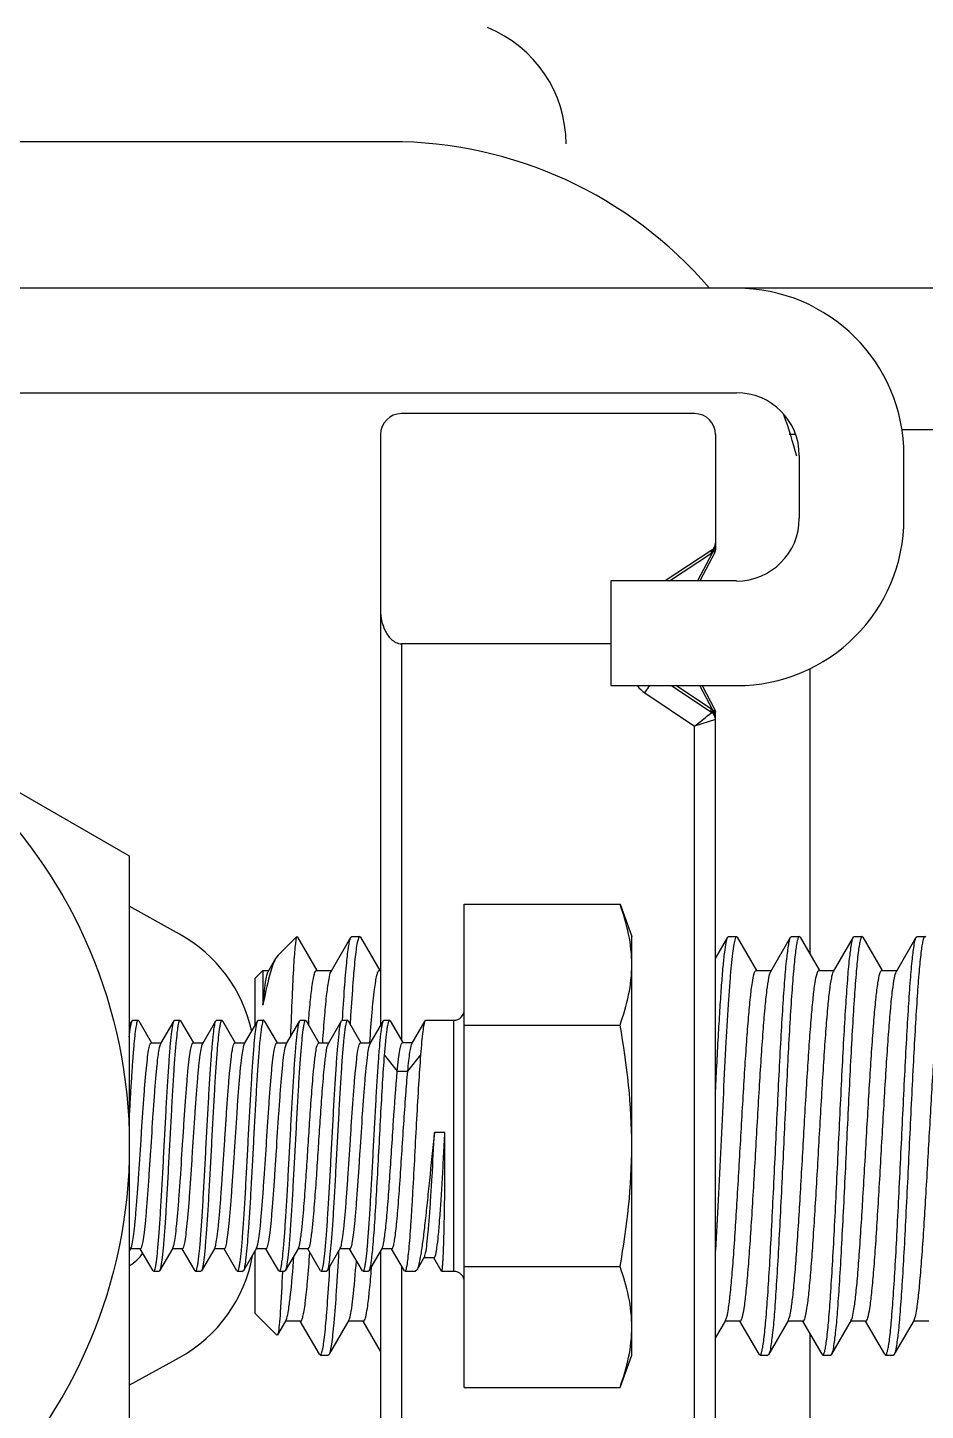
# Model space of a CAD drawing. Extents: x 27938 to 1507990, y 110129 to 923079.
# Drawn here: x 549623.8 to 549799.1, y 358141.1 to 358411.4 of the extents above; entities that cross this region are included whole.
import ezdxf

# ---------------------------------------------------------------- set-up
doc = ezdxf.new("R2010")
doc.units = 0
doc.header["$LTSCALE"] = 1000
doc.header["$MEASUREMENT"] = 0

msp = doc.modelspace()

# ---------------------------------------------------------------- linework, layer by layer
for p, q in [((549694.75, 358389.11), (549350.96, 358389.11)), ((550938.65, 358360.5), (549492.35, 358360.49)), ((549492.35, 358340.05), (549762.21, 358340.05)), ((549754.04, 358335.96), (549696.79, 358335.96)), ((550938.65, 358332.79), (549794.54, 358332.79)), ((549692.7, 358331.87), (549692.7, 358216.31)), ((549758.12, 358331.87), (549758.12, 358310.66)), ((549773.73, 358331.87), (549772.51, 358331.87)), ((549774.48, 358327.78), (549774.48, 358315.51)), ((549794.92, 358315.51), (549794.92, 358327.78)), ((549757.4, 358309.3), (549748.31, 358303.25)), ((549749.15, 358303.25), (549757.33, 358308.67)), ((549757.56, 358308.84), (549754.62, 358303.25)), ((549757.98, 358308.81), (549755.05, 358303.25)), ((549757.48, 358309.09), (549757.56, 358308.84)), ((549757.56, 358308.84), (549757.67, 358308.97)), ((549757.87, 358309.06), (549757.72, 358308.99)), ((549757.83, 358309.52), (549757.99, 358309.96)), ((549758.12, 358310.66), (549758.12, 358309.38)), ((549545.51, 358306.16), (549643.64, 358249.51)), ((549762.21, 358303.25), (549737.68, 358303.25)), ((549737.68, 358303.25), (549737.68, 358282.8)), ((549737.68, 358290.98), (549696.79, 358290.98)), ((549696.79, 358290.98), (549696.79, 358213.46)), ((549776.52, 358286.12), (549776.52, 358230.35)), ((549737.68, 358282.8), (549762.21, 358282.8)), ((549744.32, 358281.37), (549745.27, 358282.8)), ((549744.32, 358281.37), (549754.04, 358274.89)), ((549749.54, 358282.8), (549757.4, 358277.57)), ((549757.33, 358278.19), (549750.34, 358282.81)), ((549757.59, 358278), (549755.07, 358282.8)), ((549755.49, 358282.8), (549757.98, 358278.09)), ((549758.12, 358276.2), (549754.04, 358274.89)), ((549757.51, 358277.76), (549757.59, 358278)), ((549757.56, 358277.51), (549757.57, 358277.46)), ((549757.57, 358277.46), (549757.6, 358277.4)), ((549757.63, 358277.96), (549757.59, 358278)), ((549757.66, 358277.91), (549757.63, 358277.96)), ((549757.65, 358277.9), (549757.99, 358278.09)), ((549758.12, 358109.5), (549758.12, 358277.51)), ((549754.04, 358110.81), (549754.04, 358274.89)), ((549643.64, 358249.51), (549643.64, 358136.2)), ((549653.43, 358234.24), (549643.64, 358239.66)), ((549709.06, 358240.06), (549739.47, 358240.06)), ((549709.06, 358145.64), (549709.06, 358240.06)), ((549739.47, 358240.06), (549741.77, 358233.74)), ((549672.7, 358230.09), (549676.35, 358233.74)), ((549676.35, 358233.74), (549676.33, 358233.71)), ((549676.51, 358233.6), (549676.35, 358233.74)), ((549676.51, 358233.6), (549680.27, 358227.11)), ((549683.05, 358226.95), (549686.92, 358233.6)), ((549686.92, 358233.6), (549687.08, 358233.74)), ((549687.08, 358233.74), (549688.62, 358233.74)), ((549687.08, 358233.74), (549688.62, 358233.74)), ((549688.62, 358233.74), (549688.59, 358233.74)), ((549688.78, 358233.6), (549688.62, 358233.74)), ((549688.78, 358233.6), (549692.54, 358227.11)), ((549741.77, 358151.96), (549741.77, 358233.74)), ((549758.12, 358229.49), (549760.52, 358233.6)), ((549760.52, 358233.6), (549760.68, 358233.74)), ((549760.68, 358233.74), (549762.21, 358233.74)), ((549760.68, 358233.74), (549762.21, 358233.74)), ((549762.21, 358233.74), (549762.19, 358233.74)), ((549762.38, 358233.6), (549762.21, 358233.74)), ((549762.38, 358233.6), (549766.13, 358227.11)), ((549768.91, 358226.95), (549772.78, 358233.6)), ((549772.78, 358233.6), (549772.94, 358233.74)), ((549772.94, 358233.74), (549774.48, 358233.74)), ((549772.94, 358233.74), (549774.48, 358233.74)), ((549774.48, 358233.74), (549774.46, 358233.74)), ((549774.64, 358233.6), (549774.48, 358233.74)), ((549774.64, 358233.6), (549778.4, 358227.11)), ((549781.18, 358226.95), (549785.05, 358233.6)), ((549785.05, 358233.6), (549785.21, 358233.74)), ((549785.21, 358233.74), (549786.75, 358233.74)), ((549785.21, 358233.74), (549786.75, 358233.74)), ((549786.75, 358233.74), (549786.72, 358233.74)), ((549786.91, 358233.6), (549786.75, 358233.74)), ((549786.91, 358233.6), (549790.67, 358227.11)), ((549793.45, 358226.95), (549797.32, 358233.6)), ((549797.32, 358233.6), (549797.48, 358233.74)), ((549797.48, 358233.74), (549799.01, 358233.74)), ((549797.48, 358233.74), (549799.01, 358233.74)), ((549799.01, 358233.74), (549798.99, 358233.74)), ((549799.17, 358233.6), (549799.01, 358233.74)), ((549672.7, 358230.09), (549672.27, 358229.51)), ((549668.17, 358225.56), (549669.73, 358227.11)), ((549669.73, 358227.11), (549670.88, 358227.11)), ((549669.73, 358227.11), (549669.73, 358220.34)), ((549670.78, 358226.95), (549670.88, 358227.11)), ((549670.88, 358227.11), (549672.27, 358229.51)), ((549680.17, 358227.11), (549683.15, 358227.11)), ((549692.44, 358227.11), (549692.7, 358227.11)), ((549766.04, 358227.11), (549769.01, 358227.11)), ((549778.3, 358227.11), (549781.28, 358227.11)), ((549790.57, 358227.11), (549793.54, 358227.11)), ((549668.17, 358225.56), (549668.17, 358216.31)), ((549643.64, 358216.31), (549644.21, 358217.28)), ((549644.21, 358217.28), (549644.32, 358217.38)), ((549644.32, 358217.38), (549645.35, 358217.38)), ((549644.32, 358217.38), (549645.35, 358217.38)), ((549645.47, 358217.28), (549645.35, 358217.38)), ((549645.47, 358217.28), (549647.97, 358212.97)), ((549649.8, 358212.84), (549652.38, 358217.28)), ((549652.38, 358217.28), (549652.5, 358217.38)), ((549652.5, 358217.38), (549653.53, 358217.38)), ((549652.5, 358217.38), (549653.53, 358217.38)), ((549653.65, 358217.28), (549653.53, 358217.38)), ((549653.65, 358217.28), (549656.15, 358212.97)), ((549657.98, 358212.84), (549660.56, 358217.28)), ((549660.56, 358217.28), (549660.68, 358217.38)), ((549660.68, 358217.38), (549661.7, 358217.38)), ((549660.68, 358217.38), (549661.7, 358217.38)), ((549661.73, 358217.38), (549661.7, 358217.38)), ((549661.82, 358217.28), (549661.73, 358217.38)), ((549661.82, 358217.28), (549664.33, 358212.97)), ((549666.15, 358212.84), (549668.74, 358217.28)), ((549668.74, 358217.28), (549668.86, 358217.38)), ((549668.86, 358217.38), (549669.88, 358217.38)), ((549668.86, 358217.38), (549669.88, 358217.38)), ((549670, 358217.28), (549669.88, 358217.38)), ((549670, 358217.28), (549672.5, 358212.97)), ((549674.33, 358212.84), (549676.92, 358217.28)), ((549676.92, 358217.28), (549677.03, 358217.38)), ((549677.03, 358217.38), (549678.06, 358217.38)), ((549677.03, 358217.38), (549678.06, 358217.38)), ((549678.18, 358217.28), (549678.06, 358217.38)), ((549678.18, 358217.28), (549680.68, 358212.97)), ((549682.51, 358212.84), (549685.09, 358217.28)), ((549685.09, 358217.28), (549685.21, 358217.38)), ((549685.21, 358217.38), (549686.24, 358217.38)), ((549685.21, 358217.38), (549686.24, 358217.38)), ((549686.36, 358217.28), (549686.24, 358217.38)), ((549686.36, 358217.28), (549688.86, 358212.97)), ((549686.8, 358217.27), (549686.76, 358216.63)), ((549686.81, 358217.44), (549686.8, 358217.27)), ((549690.69, 358212.84), (549693.27, 358217.28)), ((549693.27, 358217.28), (549693.39, 358217.38)), ((549693.39, 358217.38), (549694.45, 358217.38)), ((549693.39, 358217.38), (549694.45, 358217.38)), ((549694.59, 358217.26), (549694.45, 358217.38)), ((549694.59, 358217.26), (549697.05, 358213.03)), ((549698.87, 358212.9), (549701.43, 358217.29)), ((549701.43, 358217.29), (549701.53, 358217.38)), ((549701.53, 358217.38), (549707.02, 358217.38)), ((549701.53, 358217.38), (549707.02, 358217.38)), ((549707.02, 358168.32), (549707.02, 358217.38)), ((549709.06, 358216.46), (549739.47, 358216.46)), ((549647.9, 358212.97), (549649.87, 358212.97)), ((549656.08, 358212.97), (549658.05, 358212.97)), ((549664.25, 358212.97), (549666.23, 358212.97)), ((549672.43, 358212.97), (549674.4, 358212.97)), ((549680.61, 358212.97), (549682.58, 358212.97)), ((549688.79, 358212.97), (549690.76, 358212.97)), ((549690.6, 358212.94), (549690.61, 358213.07)), ((549696.97, 358213.03), (549698.94, 358213.03)), ((549693.42, 358210.63), (549695.97, 358207.43)), ((549698.02, 358207.43), (549700.58, 358210.63)), ((549695.97, 358207.43), (549698.02, 358207.43)), ((549705.28, 358195.45), (549703.23, 358195.45)), ((549643.95, 358172.86), (549643.64, 358172.32)), ((549645.85, 358172.73), (549643.88, 358172.73)), ((549648.29, 358168.42), (549645.78, 358172.73)), ((549652.13, 358172.86), (549649.56, 358168.42)), ((549654.03, 358172.73), (549652.06, 358172.73)), ((549656.47, 358168.42), (549653.96, 358172.73)), ((549660.31, 358172.86), (549657.73, 358168.42)), ((549662.21, 358172.73), (549660.24, 358172.73)), ((549664.65, 358168.42), (549662.14, 358172.73)), ((549668.49, 358172.86), (549665.91, 358168.42)), ((549668.17, 358172.32), (549668.17, 358160.14)), ((549670.39, 358172.73), (549668.41, 358172.73)), ((549672.83, 358168.42), (549670.31, 358172.73)), ((549676.66, 358172.86), (549674.09, 358168.42)), ((549678.56, 358172.73), (549676.59, 358172.73)), ((549681, 358168.42), (549678.49, 358172.73)), ((549684.84, 358172.86), (549682.27, 358168.42)), ((549686.74, 358172.73), (549684.77, 358172.73)), ((549689.18, 358168.42), (549686.67, 358172.73)), ((549693.02, 358172.86), (549690.44, 358168.42)), ((549692.7, 358172.32), (549692.7, 358053.83)), ((549694.92, 358172.73), (549692.95, 358172.73)), ((549697.36, 358168.42), (549694.85, 358172.73)), ((549701.25, 358171.06), (549699.78, 358168.54)), ((549703.16, 358170.94), (549701.18, 358170.94)), ((549704.6, 358168.35), (549703.09, 358170.94)), ((549648.29, 358168.42), (549648.41, 358168.32)), ((549648.41, 358168.32), (549649.44, 358168.32)), ((549648.41, 358168.32), (549649.44, 358168.32)), ((549649.56, 358168.42), (549649.44, 358168.32)), ((549656.47, 358168.42), (549656.59, 358168.32)), ((549656.59, 358168.32), (549657.61, 358168.32)), ((549656.59, 358168.32), (549657.61, 358168.32)), ((549657.73, 358168.42), (549657.61, 358168.32)), ((549664.65, 358168.42), (549664.77, 358168.32)), ((549664.77, 358168.32), (549665.79, 358168.32)), ((549664.77, 358168.32), (549665.79, 358168.32)), ((549665.91, 358168.42), (549665.79, 358168.32)), ((549672.83, 358168.42), (549672.95, 358168.32)), ((549672.95, 358168.32), (549673.97, 358168.32)), ((549672.95, 358168.32), (549673.97, 358168.32)), ((549673.54, 358168.24), (549673.53, 358168.19)), ((549674.09, 358168.42), (549673.97, 358168.32)), ((549681, 358168.42), (549681.12, 358168.32)), ((549681.12, 358168.32), (549682.15, 358168.32)), ((549681.12, 358168.32), (549682.15, 358168.32)), ((549682.27, 358168.42), (549682.15, 358168.32)), ((549682.76, 358168.39), (549682.82, 358169.32)), ((549682.76, 358168.35), (549682.76, 358168.39)), ((549689.18, 358168.42), (549689.3, 358168.32)), ((549689.3, 358168.32), (549690.32, 358168.32)), ((549689.3, 358168.32), (549690.32, 358168.32)), ((549690.44, 358168.42), (549690.32, 358168.32)), ((549696.79, 358169.39), (549696.79, 358049.74)), ((549697.36, 358168.42), (549697.48, 358168.32)), ((549697.48, 358168.32), (549699.52, 358168.32)), ((549697.48, 358168.32), (549699.52, 358168.32)), ((549699.78, 358168.54), (549699.52, 358168.32)), ((549704.6, 358168.35), (549704.63, 358168.32)), ((549704.63, 358168.32), (549707.02, 358168.32)), ((549704.63, 358168.32), (549707.02, 358168.32)), ((549709.06, 358169.24), (549739.47, 358169.24)), ((549668.17, 358160.14), (549672.46, 358155.85)), ((549674.14, 358158.59), (549672.57, 358155.89)), ((549674.23, 358158.75), (549674.14, 358158.59)), ((549677.11, 358158.59), (549674.14, 358158.59)), ((549680.79, 358152.1), (549677.01, 358158.59)), ((549686.5, 358158.75), (549682.64, 358152.1)), ((549689.37, 358158.59), (549686.4, 358158.59)), ((549692.7, 358152.7), (549689.28, 358158.59)), ((549760, 358158.59), (549758.12, 358155.35)), ((549760.1, 358158.75), (549760, 358158.59)), ((549762.97, 358158.59), (549760, 358158.59)), ((549760.1, 358158.75), (549760.21, 358159.01)), ((549766.65, 358152.1), (549762.88, 358158.59)), ((549772.36, 358158.75), (549768.51, 358152.1)), ((549775.24, 358158.59), (549772.27, 358158.59)), ((549772.36, 358158.75), (549772.47, 358159)), ((549778.92, 358152.1), (549775.14, 358158.59)), ((549784.63, 358158.75), (549780.77, 358152.1)), ((549787.5, 358158.59), (549784.53, 358158.59)), ((549784.63, 358158.75), (549784.74, 358158.99)), ((549791.18, 358152.1), (549787.41, 358158.59)), ((549796.9, 358158.75), (549793.04, 358152.1)), ((549799.77, 358158.59), (549796.8, 358158.59)), ((549796.9, 358158.75), (549797, 358158.98)), ((549672.57, 358155.89), (549672.46, 358155.85)), ((549776.52, 358156.21), (549776.52, 358099.58)), ((549643.64, 358146.04), (549653.43, 358151.46)), ((549680.79, 358152.1), (549680.95, 358151.96)), ((549680.95, 358151.96), (549680.97, 358151.97)), ((549680.95, 358151.96), (549682.48, 358151.96)), ((549680.95, 358151.96), (549682.48, 358151.96)), ((549682.64, 358152.1), (549682.48, 358151.96)), ((549739.47, 358145.64), (549741.77, 358151.96)), ((549766.65, 358152.1), (549766.81, 358151.96)), ((549766.81, 358151.96), (549766.83, 358151.97)), ((549766.81, 358151.96), (549768.35, 358151.96)), ((549766.81, 358151.96), (549768.35, 358151.96)), ((549768.51, 358152.1), (549768.35, 358151.96)), ((549778.92, 358152.1), (549779.08, 358151.96)), ((549779.08, 358151.96), (549779.1, 358151.97)), ((549779.08, 358151.96), (549780.61, 358151.96)), ((549779.08, 358151.96), (549780.61, 358151.96)), ((549780.77, 358152.1), (549780.61, 358151.96)), ((549791.18, 358152.1), (549791.34, 358151.96)), ((549791.34, 358151.96), (549791.37, 358151.97)), ((549791.34, 358151.96), (549792.88, 358151.96)), ((549791.34, 358151.96), (549792.88, 358151.96)), ((549793.04, 358152.1), (549792.88, 358151.96)), ((549709.06, 358145.64), (549739.47, 358145.64))]:
    msp.add_line(p, q)
msp.add_circle((549545.51, 358192.85), 98.13)
for centre, radius, start, end in [((549704.4, 358388.67), 24.53, 0, 67.9757), ((549694.75, 358307.34), 81.78, 40.5827, 90), ((549762.21, 358327.78), 32.71, 0, 90), ((549762.21, 358327.78), 12.27, 0, 90), ((549696.79, 358331.87), 4.09, 90, 180), ((549754.04, 358331.87), 4.09, 0, 90), ((549694.75, 358307.34), 81.78, 14.375, 20.3315), ((549762.21, 358315.51), 32.71, 270, 0), ((549762.21, 358315.51), 12.27, 270, 0), ((549755.74, 358311.07), 2.88, 303.5501, 309.2239), ((549756.49, 358310.66), 1.64, 303.6901, 0), ((549709.93, 358323.47), 49.89, 343.1105, 343.3846), ((549757.44, 358309.78), 0.834, 286.0364, 289.7696), ((549775.86, 358303.79), 18.91, 162.3685, 163.3734), ((549747.49, 358286.13), 5.72, 215.8765, 236.3099), ((549755.76, 358275.81), 2.85, 50.0267, 56.6343), ((549756.49, 358276.2), 1.64, 0, 56.3099), ((549757.48, 358277.17), 0.75, 70.338, 76.9912), ((549755.75, 358276.67), 2.28, 28.8038, 32.2564), ((549757.45, 358277.07), 0.853, 65.1804, 70.3543), ((549755.65, 358276.61), 2.41, 27.7889, 28.824), ((549755.48, 358276.53), 2.59, 22.9098, 27.7391), ((549757.4, 358276.97), 0.965, 60.8148, 65.1876), ((549757.34, 358276.87), 1.08, 57.2542, 60.8239), ((549755.19, 358276.4), 2.91, 18.3861, 22.9192), ((549757.41, 358276.97), 0.96, 55.2626, 57.3148), ((549754.4, 358276.21), 3.73, 359.9603, 9.4682), ((549639.55, 358209.21), 28.62, 12.1061, 61), ((549707.02, 358219.43), 2.04, 270, 0), ((549645.35, 358217.31), 0.0699, 90.0399, 101.0259), ((549653.53, 358217.31), 0.0699, 90.0397, 101.0109), ((549669.88, 358217.31), 0.0699, 90.0397, 101.0086), ((549678.06, 358217.31), 0.0699, 90.0406, 101.0887), ((549987.53, 358192.19), 309.89, 175.3494, 175.4873), ((549686.24, 358217.31), 0.0699, 90.0396, 100.9957), ((549694.45, 358217.3), 0.0791, 90.0053, 95.8146), ((549639.55, 358176.5), 8.18, 300.1102, 325.6732), ((549639.55, 358176.5), 28.62, 299, 349.6549), ((549648.41, 358168.39), 0.0699, 270.0385, 280.8952), ((549656.59, 358168.39), 0.0698, 270.0368, 280.7312), ((549664.77, 358168.39), 0.0699, 270.0386, 280.9011), ((549672.95, 358168.39), 0.0698, 270.037, 280.7443), ((549681.12, 358168.39), 0.0699, 270.0386, 280.9047), ((549689.3, 358168.39), 0.0698, 270.0373, 280.7759), ((549380.91, 358193.6), 311, 355.3422, 355.5016), ((549697.48, 358168.39), 0.0698, 270.0331, 280.3601), ((549707.02, 358166.27), 2.04, 0, 90)]:
    msp.add_arc(centre, radius, start, end)
for points, knots in [([(549757.3, 358309.17), (549757.29, 358309.14), (549757.26, 358308.97), (549757.3, 358308.8), (549757.33, 358308.67)], [0, 0, 0, 0, 0.200998, 1, 1, 1, 1]), ([(549757.53, 358309.4), (549757.47, 358309.36), (549757.45, 358309.23), (549757.47, 358309.12), (549757.48, 358309.09)], [0, 0, 0, 0, 0.67298, 1, 1, 1, 1]), ([(549757.98, 358308.81), (549757.96, 358308.78), (549757.84, 358308.93), (549757.75, 358308.93), (549757.67, 358308.97)], [0, 0, 0, 0, 0.259642, 1, 1, 1, 1]), ([(549758.12, 358309.38), (549758.12, 358309.28), (549758.02, 358309.15), (549757.91, 358309.08), (549757.87, 358309.06)], [0, 0, 0, 0, 0.684585, 1, 1, 1, 1]), ([(549758.11, 358309.18), (549758.11, 358309.21), (549758.1, 358309.27), (549758.08, 358309.32), (549758.07, 358309.35)], [0, 0, 0, 0, 0.483166, 1, 1, 1, 1]), ([(549758.11, 358309.18), (549758.11, 358309.21), (549758.1, 358309.27), (549758.08, 358309.32), (549758.07, 358309.35)], [0, 0, 0, 0, 0.483166, 1, 1, 1, 1]), ([(549758.11, 358309.18), (549758.11, 358309.21), (549758.1, 358309.27), (549758.08, 358309.32), (549758.07, 358309.35)], [0, 0, 0, 0, 0.483166, 1, 1, 1, 1]), ([(549758.11, 358309.18), (549758.11, 358309.21), (549758.1, 358309.27), (549758.08, 358309.32), (549758.07, 358309.35)], [0, 0, 0, 0, 0.483166, 1, 1, 1, 1]), ([(549692.7, 358297.47), (549692.7, 358296.82), (549692.85, 358295.49), (549693.51, 358293.57), (549694.64, 358291.76), (549696.05, 358290.98), (549696.79, 358290.98)], [0, 0, 0, 0, 0.235531, 0.478205, 0.731471, 1, 1, 1, 1]), ([(549754.04, 358274.89), (549754.82, 358275.51), (549755.97, 358276.37), (549757.03, 358277.33), (549757.4, 358277.57)], [0, 0, 0, 0, 0.698346, 1, 1, 1, 1]), ([(549757.3, 358277.7), (549757.29, 358277.73), (549757.26, 358277.9), (549757.29, 358278.07), (549757.33, 358278.19)], [0, 0, 0, 0, 0.201666, 1, 1, 1, 1]), ([(549757.55, 358277.45), (549757.49, 358277.5), (549757.48, 358277.62), (549757.5, 358277.72), (549757.51, 358277.76)], [0, 0, 0, 0, 0.671481, 1, 1, 1, 1]), ([(549757.66, 358277.91), (549757.64, 358277.88), (549757.59, 358277.75), (549757.55, 358277.61), (549757.56, 358277.51)], [0, 0, 0, 0, 0.307942, 1, 1, 1, 1]), ([(549758.11, 358277.71), (549758.11, 358277.68), (549758.1, 358277.62), (549758.08, 358277.57), (549758.07, 358277.54)], [0, 0, 0, 0, 0.48312, 1, 1, 1, 1]), ([(549741.77, 358228.26), (549741.77, 358230.25), (549741.33, 358234.28), (549740.16, 358238.15), (549739.47, 358240.06)], [0, 0, 0, 0, 0.493589, 1, 1, 1, 1]), ([(549676.33, 358233.71), (549676.23, 358233.55), (549676.15, 358232.97), (549675.99, 358231.85), (549675.86, 358230.14), (549675.64, 358226.81), (549675.39, 358221.46), (549675.21, 358216.86), (549675.11, 358214.27)], [0, 0, 0, 0, 0.028803, 0.087347, 0.175234, 0.291375, 0.601546, 1, 1, 1, 1]), ([(549685.27, 358217.4), (549685.4, 358219.5), (549685.63, 358223.25), (549686.03, 358228.12), (549686.36, 358231.24), (549686.67, 358232.88), (549686.82, 358233.42), (549686.92, 358233.6)], [0, 0, 0, 0, 0.387493, 0.691197, 0.897942, 0.962227, 1, 1, 1, 1]), ([(549688.59, 358233.74), (549688.47, 358233.7), (549688.3, 358233.22), (549688.1, 358232.43), (549687.89, 358231.02), (549687.68, 358229.18), (549687.46, 358226.84), (549687.15, 358222.88), (549686.94, 358219.7), (549686.81, 358217.44)], [0, 0, 0, 0, 0.023735, 0.077097, 0.161261, 0.275517, 0.41849, 0.588403, 1, 1, 1, 1]), ([(549762.19, 358233.74), (549762.04, 358233.7), (549761.86, 358233.06), (549761.63, 358232.06), (549761.39, 358230.25), (549761.15, 358227.89), (549760.9, 358224.9), (549760.55, 358219.91), (549760.12, 358212.63), (549759.63, 358203.02), (549759.14, 358192.73), (549758.65, 358182.44), (549758.31, 358175.67), (549758.12, 358172.4)], [0, 0, 0, 0, 0.007805, 0.026033, 0.05491, 0.094055, 0.142842, 0.200464, 0.338231, 0.498126, 0.669393, 0.840521, 1, 1, 1, 1]), ([(549758.12, 358203.48), (549758.31, 358207.29), (549758.59, 358212.76), (549759, 358219.68), (549759.29, 358224.01), (549759.59, 358227.61), (549759.86, 358230.41), (549760.16, 358232.3), (549760.34, 358233.3), (549760.52, 358233.6)], [0, 0, 0, 0, 0.377827, 0.543307, 0.687889, 0.808224, 0.901551, 0.96582, 1, 1, 1, 1]), ([(549766.83, 358151.97), (549766.93, 358151.99), (549767.08, 358152.32), (549767.24, 358152.89), (549767.42, 358153.88), (549767.69, 358155.84), (549768, 358159.13), (549768.36, 358163.94), (549768.72, 358169.81), (549769.08, 358176.51), (549769.44, 358183.8), (549769.93, 358193.93), (549770.4, 358203.95), (549770.9, 358213.48), (549771.26, 358219.69), (549771.63, 358224.91), (549771.96, 358229.01), (549772.35, 358231.74), (549772.55, 358233.19), (549772.78, 358233.6)], [0, 0, 0, 0, 0.003605, 0.011246, 0.023192, 0.039401, 0.084083, 0.143772, 0.216343, 0.299189, 0.389323, 0.483494, 0.670333, 0.756261, 0.832983, 0.897738, 0.948215, 0.982645, 1, 1, 1, 1]), ([(549774.46, 358233.74), (549774.36, 358233.71), (549774.21, 358233.38), (549774.05, 358232.81), (549773.87, 358231.83), (549773.61, 358229.86), (549773.29, 358226.58), (549772.94, 358221.76), (549772.57, 358215.89), (549772.21, 358209.19), (549771.85, 358201.9), (549771.36, 358191.77), (549770.89, 358181.76), (549770.39, 358172.22), (549770.03, 358166.02), (549769.66, 358160.79), (549769.34, 358156.7), (549768.95, 358153.96), (549768.75, 358152.51), (549768.51, 358152.1)], [0, 0, 0, 0, 0.00361, 0.011255, 0.023204, 0.039415, 0.084097, 0.143782, 0.216343, 0.299177, 0.389297, 0.483455, 0.670273, 0.756196, 0.832918, 0.89768, 0.94817, 0.98262, 1, 1, 1, 1]), ([(549779.1, 358151.97), (549779.2, 358151.99), (549779.35, 358152.32), (549779.51, 358152.89), (549779.69, 358153.88), (549779.95, 358155.84), (549780.27, 358159.13), (549780.62, 358163.94), (549780.98, 358169.81), (549781.35, 358176.51), (549781.71, 358183.8), (549782.2, 358193.93), (549782.67, 358203.95), (549783.17, 358213.48), (549783.53, 358219.69), (549783.9, 358224.92), (549784.22, 358229.01), (549784.61, 358231.74), (549784.81, 358233.19), (549785.05, 358233.6)], [0, 0, 0, 0, 0.003608, 0.011251, 0.0232, 0.039412, 0.0841, 0.143792, 0.216367, 0.299219, 0.389358, 0.48353, 0.670361, 0.756278, 0.832994, 0.897746, 0.94822, 0.982647, 1, 1, 1, 1]), ([(549786.72, 358233.74), (549786.63, 358233.71), (549786.48, 358233.38), (549786.32, 358232.81), (549786.14, 358231.83), (549785.87, 358229.86), (549785.56, 358226.57), (549785.2, 358221.76), (549784.84, 358215.89), (549784.48, 358209.19), (549784.11, 358201.9), (549783.63, 358191.77), (549783.15, 358181.76), (549782.65, 358172.22), (549782.3, 358166.02), (549781.93, 358160.79), (549781.6, 358156.7), (549781.21, 358153.96), (549781.01, 358152.51), (549780.77, 358152.1)], [0, 0, 0, 0, 0.00361, 0.011257, 0.023207, 0.03942, 0.084107, 0.143795, 0.216358, 0.299194, 0.38932, 0.48348, 0.67029, 0.756208, 0.832927, 0.897686, 0.948174, 0.982621, 1, 1, 1, 1]), ([(549791.37, 358151.97), (549791.46, 358151.99), (549791.61, 358152.32), (549791.77, 358152.89), (549791.95, 358153.88), (549792.22, 358155.84), (549792.53, 358159.13), (549792.89, 358163.94), (549793.25, 358169.81), (549793.61, 358176.51), (549793.98, 358183.8), (549794.46, 358193.93), (549794.94, 358203.95), (549795.44, 358213.48), (549795.8, 358219.69), (549796.16, 358224.91), (549796.49, 358229.01), (549796.88, 358231.74), (549797.08, 358233.19), (549797.32, 358233.6)], [0, 0, 0, 0, 0.003605, 0.011246, 0.023191, 0.0394, 0.084081, 0.143769, 0.21634, 0.299187, 0.389322, 0.483492, 0.670333, 0.756258, 0.832977, 0.897734, 0.948214, 0.982646, 1, 1, 1, 1]), ([(549798.99, 358233.74), (549798.89, 358233.71), (549798.74, 358233.38), (549798.58, 358232.81), (549798.4, 358231.83), (549798.14, 358229.86), (549797.82, 358226.58), (549797.47, 358221.76), (549797.11, 358215.89), (549796.74, 358209.19), (549796.38, 358201.9), (549795.89, 358191.77), (549795.42, 358181.76), (549794.92, 358172.22), (549794.56, 358166.02), (549794.19, 358160.79), (549793.87, 358156.7), (549793.48, 358153.96), (549793.28, 358152.51), (549793.04, 358152.1)], [0, 0, 0, 0, 0.003609, 0.011254, 0.023203, 0.039414, 0.084098, 0.143785, 0.216348, 0.299182, 0.389306, 0.483467, 0.670283, 0.7562, 0.83292, 0.897683, 0.948173, 0.982621, 1, 1, 1, 1]), ([(549672.27, 358229.51), (549671.67, 358228.47), (549670.77, 358225.37), (549670.1, 358222.28), (549669.73, 358220.34)], [0, 0, 0, 0, 0.378609, 1, 1, 1, 1]), ([(549678.66, 358217.31), (549678.77, 358218.7), (549678.99, 358221.13), (549679.33, 358224.17), (549679.66, 358226.05), (549679.91, 358226.86), (549680.09, 358227.11), (549680.17, 358227.11)], [0, 0, 0, 0, 0.418103, 0.729509, 0.923457, 0.975156, 1, 1, 1, 1]), ([(549690.61, 358213.07), (549690.74, 358215.04), (549691, 358218.48), (549691.39, 358222.47), (549691.71, 358224.86), (549691.95, 358226.06), (549692.12, 358226.72), (549692.33, 358227.11), (549692.44, 358227.11)], [0, 0, 0, 0, 0.413981, 0.72778, 0.84167, 0.924911, 0.976907, 1, 1, 1, 1]), ([(549739.47, 358216.46), (549740.16, 358218.37), (549741.33, 358222.24), (549741.77, 358226.27), (549741.77, 358228.26)], [0, 0, 0, 0, 0.506411, 1, 1, 1, 1]), ([(549760.21, 358159.01), (549760.4, 358159.51), (549760.65, 358160.95), (549761, 358163.62), (549761.34, 358167.31), (549761.85, 358173.84), (549762.43, 358183.35), (549763, 358193.42), (549763.48, 358201.72), (549763.84, 358207.63), (549764.19, 358213.03), (549764.55, 358217.72), (549764.9, 358221.56), (549765.23, 358224.38), (549765.55, 358226.13), (549765.78, 358226.89), (549765.96, 358227.11), (549766.04, 358227.11)], [0, 0, 0, 0, 0.023657, 0.063412, 0.118049, 0.185727, 0.350546, 0.535324, 0.627293, 0.714724, 0.794598, 0.864159, 0.92102, 0.963257, 0.989538, 0.996565, 1, 1, 1, 1]), ([(549772.47, 358159), (549772.66, 358159.5), (549772.91, 358160.93), (549773.26, 358163.59), (549773.6, 358167.27), (549774.11, 358173.81), (549774.7, 358183.32), (549775.27, 358193.39), (549775.74, 358201.69), (549776.1, 358207.61), (549776.46, 358213.01), (549776.81, 358217.71), (549777.16, 358221.56), (549777.49, 358224.38), (549777.81, 358226.12), (549778.05, 358226.89), (549778.23, 358227.11), (549778.3, 358227.11)], [0, 0, 0, 0, 0.023519, 0.06316, 0.117709, 0.18533, 0.350118, 0.534956, 0.626978, 0.714471, 0.794408, 0.86403, 0.920944, 0.963223, 0.989529, 0.996563, 1, 1, 1, 1]), ([(549784.74, 358158.99), (549784.92, 358159.49), (549785.17, 358160.92), (549785.53, 358163.57), (549785.87, 358167.24), (549786.37, 358173.77), (549786.96, 358183.28), (549787.53, 358193.36), (549788.01, 358201.67), (549788.37, 358207.59), (549788.72, 358212.99), (549789.08, 358217.7), (549789.43, 358221.55), (549789.76, 358224.38), (549790.08, 358226.12), (549790.32, 358226.89), (549790.49, 358227.11), (549790.57, 358227.11)], [0, 0, 0, 0, 0.023381, 0.062907, 0.11737, 0.184933, 0.349689, 0.534588, 0.626663, 0.714217, 0.794218, 0.863901, 0.920868, 0.963188, 0.98952, 0.996561, 1, 1, 1, 1]), ([(549797, 358158.98), (549797.19, 358159.48), (549797.44, 358160.9), (549797.79, 358163.54), (549798.13, 358167.21), (549798.64, 358173.74), (549799.23, 358183.25), (549799.8, 358193.33), (549800.27, 358201.64), (549800.63, 358207.57), (549800.99, 358212.98), (549801.34, 358217.69), (549801.69, 358221.54), (549802.02, 358224.37), (549802.34, 358226.12), (549802.58, 358226.88), (549802.76, 358227.11), (549802.84, 358227.11)], [0, 0, 0, 0, 0.023243, 0.062653, 0.117029, 0.184534, 0.349259, 0.534218, 0.626347, 0.713963, 0.794028, 0.863772, 0.920792, 0.963153, 0.989511, 0.996558, 1, 1, 1, 1]), ([(549669.73, 358220.34), (549669.87, 358221.83), (549670.06, 358223.8), (549670.46, 358225.99), (549670.65, 358226.72), (549670.78, 358226.95)], [0, 0, 0, 0, 0.670781, 0.879418, 1, 1, 1, 1]), ([(549681.41, 358213.06), (549681.53, 358214.84), (549681.78, 358218.02), (549682.14, 358222.19), (549682.56, 358225.01), (549682.8, 358226.52), (549683.05, 358226.95)], [0, 0, 0, 0, 0.381891, 0.683609, 0.892235, 1, 1, 1, 1]), ([(549762.97, 358158.59), (549763.05, 358158.59), (549763.23, 358158.83), (549763.47, 358159.62), (549763.8, 358161.43), (549764.13, 358164.35), (549764.49, 358168.33), (549764.85, 358173.19), (549765.22, 358178.76), (549765.58, 358184.83), (549766.07, 358193.3), (549766.54, 358201.7), (549767.04, 358209.72), (549767.4, 358214.97), (549767.76, 358219.41), (549768.1, 358222.92), (549768.47, 358225.31), (549768.7, 358226.57), (549768.91, 358226.95)], [0, 0, 0, 0, 0.003516, 0.010771, 0.037949, 0.081609, 0.140308, 0.211978, 0.294061, 0.383613, 0.477416, 0.664254, 0.750572, 0.827952, 0.893624, 0.945254, 0.981055, 1, 1, 1, 1]), ([(549775.24, 358158.59), (549775.32, 358158.59), (549775.5, 358158.83), (549775.74, 358159.62), (549776.07, 358161.43), (549776.4, 358164.35), (549776.76, 358168.33), (549777.12, 358173.19), (549777.48, 358178.76), (549777.85, 358184.83), (549778.33, 358193.3), (549778.81, 358201.7), (549779.3, 358209.72), (549779.66, 358214.97), (549780.03, 358219.41), (549780.36, 358222.92), (549780.73, 358225.31), (549780.96, 358226.57), (549781.18, 358226.95)], [0, 0, 0, 0, 0.003516, 0.010771, 0.037949, 0.081609, 0.140308, 0.211978, 0.294061, 0.383613, 0.477416, 0.664254, 0.750572, 0.827952, 0.893624, 0.945254, 0.981055, 1, 1, 1, 1]), ([(549787.5, 358158.59), (549787.59, 358158.59), (549787.76, 358158.83), (549788.01, 358159.62), (549788.33, 358161.43), (549788.67, 358164.35), (549789.03, 358168.33), (549789.39, 358173.19), (549789.75, 358178.76), (549790.11, 358184.83), (549790.6, 358193.3), (549791.07, 358201.7), (549791.57, 358209.72), (549791.93, 358214.97), (549792.29, 358219.41), (549792.63, 358222.92), (549793, 358225.31), (549793.23, 358226.57), (549793.45, 358226.95)], [0, 0, 0, 0, 0.003516, 0.010771, 0.037949, 0.081609, 0.140308, 0.211978, 0.294061, 0.383613, 0.477416, 0.664254, 0.750571, 0.827952, 0.893624, 0.945254, 0.981055, 1, 1, 1, 1]), ([(549645.34, 358217.38), (549645.29, 358217.37), (549645.19, 358217.24), (549645.1, 358216.97), (549645, 358216.54), (549644.85, 358215.67), (549644.67, 358214.21), (549644.47, 358212.04), (549644.26, 358209.36), (549644.05, 358206.24), (549643.84, 358202.77), (549643.71, 358200.35), (549643.64, 358199.1)], [0, 0, 0, 0, 0.007976, 0.023399, 0.047119, 0.079188, 0.167777, 0.287121, 0.434165, 0.605074, 0.795358, 1, 1, 1, 1]), ([(549643.64, 358214.06), (549643.72, 358214.79), (549643.82, 358215.74), (549644.03, 358216.81), (549644.14, 358217.16), (549644.21, 358217.28)], [0, 0, 0, 0, 0.664814, 0.874197, 1, 1, 1, 1]), ([(549648.43, 358168.32), (549648.49, 358168.33), (549648.59, 358168.52), (549648.7, 358168.87), (549648.82, 358169.45), (549648.99, 358170.62), (549649.2, 358172.58), (549649.44, 358175.45), (549649.68, 358178.95), (549649.92, 358182.95), (549650.16, 358187.31), (549650.41, 358191.87), (549650.65, 358196.46), (549650.89, 358200.92), (549651.13, 358205.09), (549651.37, 358208.82), (549651.61, 358211.98), (549651.85, 358214.45), (549652.05, 358216.04), (549652.23, 358216.89), (549652.33, 358217.18), (549652.38, 358217.28)], [0, 0, 0, 0, 0.003708, 0.011331, 0.023205, 0.039308, 0.083699, 0.143025, 0.215195, 0.297631, 0.387378, 0.481219, 0.575789, 0.667691, 0.753629, 0.830521, 0.895618, 0.946611, 0.981731, 0.992985, 1, 1, 1, 1]), ([(549653.51, 358217.38), (549653.45, 358217.37), (549653.35, 358217.18), (549653.24, 358216.84), (549653.12, 358216.25), (549652.95, 358215.08), (549652.74, 358213.12), (549652.5, 358210.25), (549652.26, 358206.75), (549652.02, 358202.75), (549651.78, 358198.39), (549651.53, 358193.84), (549651.29, 358189.25), (549651.05, 358184.78), (549650.81, 358180.61), (549650.57, 358176.88), (549650.33, 358173.72), (549650.09, 358171.26), (549649.89, 358169.67), (549649.71, 358168.81), (549649.61, 358168.52), (549649.56, 358168.42)], [0, 0, 0, 0, 0.003711, 0.011337, 0.023212, 0.039315, 0.083701, 0.143019, 0.215177, 0.2976, 0.387333, 0.481165, 0.575727, 0.667621, 0.753554, 0.830449, 0.895556, 0.946563, 0.981704, 0.992971, 1, 1, 1, 1]), ([(549656.6, 358168.32), (549656.66, 358168.33), (549656.77, 358168.52), (549656.87, 358168.87), (549656.99, 358169.45), (549657.17, 358170.62), (549657.38, 358172.58), (549657.62, 358175.45), (549657.86, 358178.95), (549658.1, 358182.95), (549658.34, 358187.31), (549658.58, 358191.87), (549658.83, 358196.46), (549659.07, 358200.92), (549659.31, 358205.09), (549659.55, 358208.82), (549659.79, 358211.98), (549660.03, 358214.45), (549660.23, 358216.04), (549660.41, 358216.89), (549660.5, 358217.18), (549660.56, 358217.28)], [0, 0, 0, 0, 0.003703, 0.01132, 0.023187, 0.039284, 0.083664, 0.142983, 0.215146, 0.297577, 0.387325, 0.481173, 0.575752, 0.667661, 0.753607, 0.830509, 0.895614, 0.946609, 0.98173, 0.992984, 1, 1, 1, 1]), ([(549661.7, 358217.38), (549661.65, 358217.38), (549661.53, 358217.21), (549661.44, 358216.88), (549661.31, 358216.32), (549661.14, 358215.17), (549660.92, 358213.23), (549660.69, 358210.38), (549660.45, 358206.89), (549660.2, 358202.89), (549659.96, 358198.53), (549659.72, 358193.96), (549659.47, 358189.35), (549659.23, 358184.87), (549658.99, 358180.68), (549658.75, 358176.93), (549658.51, 358173.75), (549658.27, 358171.27), (549658.07, 358169.67), (549657.88, 358168.81), (549657.79, 358168.52), (549657.73, 358168.42)], [0, 0, 0, 0, 0.003386, 0.010605, 0.022094, 0.037845, 0.081651, 0.140562, 0.21249, 0.294853, 0.384679, 0.47873, 0.573605, 0.66588, 0.752224, 0.829521, 0.894986, 0.946281, 0.981617, 0.992941, 1, 1, 1, 1]), ([(549664.78, 358168.32), (549664.84, 358168.33), (549664.95, 358168.52), (549665.05, 358168.87), (549665.17, 358169.45), (549665.35, 358170.62), (549665.56, 358172.58), (549665.79, 358175.45), (549666.03, 358178.95), (549666.28, 358182.95), (549666.52, 358187.31), (549666.76, 358191.87), (549667, 358196.46), (549667.25, 358200.92), (549667.49, 358205.09), (549667.73, 358208.82), (549667.97, 358211.98), (549668.2, 358214.45), (549668.4, 358216.04), (549668.59, 358216.89), (549668.68, 358217.18), (549668.74, 358217.28)], [0, 0, 0, 0, 0.003708, 0.011332, 0.023206, 0.039309, 0.083701, 0.143026, 0.215196, 0.297631, 0.387378, 0.481219, 0.575788, 0.66769, 0.753628, 0.830521, 0.895618, 0.94661, 0.98173, 0.992985, 1, 1, 1, 1]), ([(549669.87, 358217.38), (549669.81, 358217.37), (549669.7, 358217.18), (549669.6, 358216.84), (549669.48, 358216.25), (549669.3, 358215.08), (549669.09, 358213.12), (549668.86, 358210.25), (549668.62, 358206.75), (549668.37, 358202.75), (549668.13, 358198.39), (549667.89, 358193.84), (549667.65, 358189.25), (549667.4, 358184.78), (549667.16, 358180.61), (549666.92, 358176.88), (549666.68, 358173.72), (549666.45, 358171.26), (549666.25, 358169.67), (549666.06, 358168.81), (549665.97, 358168.52), (549665.91, 358168.42)], [0, 0, 0, 0, 0.003711, 0.011337, 0.023212, 0.039314, 0.0837, 0.143018, 0.215176, 0.297599, 0.387332, 0.481164, 0.575726, 0.667621, 0.753554, 0.830449, 0.895556, 0.946563, 0.981704, 0.992971, 1, 1, 1, 1]), ([(549672.96, 358168.32), (549673.02, 358168.33), (549673.13, 358168.52), (549673.23, 358168.87), (549673.35, 358169.45), (549673.53, 358170.62), (549673.73, 358172.58), (549673.97, 358175.45), (549674.21, 358178.95), (549674.45, 358182.95), (549674.7, 358187.31), (549674.94, 358191.87), (549675.18, 358196.46), (549675.42, 358200.92), (549675.67, 358205.09), (549675.91, 358208.82), (549676.14, 358211.98), (549676.38, 358214.45), (549676.58, 358216.04), (549676.77, 358216.89), (549676.86, 358217.18), (549676.92, 358217.28)], [0, 0, 0, 0, 0.003703, 0.011321, 0.023188, 0.039286, 0.083667, 0.142986, 0.21515, 0.297581, 0.387329, 0.481177, 0.575755, 0.667664, 0.753609, 0.83051, 0.895615, 0.94661, 0.98173, 0.992984, 1, 1, 1, 1]), ([(549678.05, 358217.38), (549677.99, 358217.37), (549677.88, 358217.18), (549677.78, 358216.83), (549677.66, 358216.25), (549677.48, 358215.08), (549677.27, 358213.12), (549677.03, 358210.25), (549676.79, 358206.75), (549676.55, 358202.75), (549676.31, 358198.39), (549676.07, 358193.84), (549675.82, 358189.25), (549675.58, 358184.78), (549675.34, 358180.61), (549675.1, 358176.88), (549674.86, 358173.72), (549674.62, 358171.26), (549674.42, 358169.67), (549674.24, 358168.81), (549674.15, 358168.52), (549674.09, 358168.42)], [0, 0, 0, 0, 0.003714, 0.011343, 0.023221, 0.039327, 0.08372, 0.14304, 0.215198, 0.297619, 0.387351, 0.481178, 0.575732, 0.667622, 0.753555, 0.83045, 0.895556, 0.946562, 0.981703, 0.992971, 1, 1, 1, 1]), ([(549681.14, 358168.32), (549681.2, 358168.33), (549681.3, 358168.52), (549681.41, 358168.87), (549681.53, 358169.45), (549681.7, 358170.62), (549681.91, 358172.58), (549682.15, 358175.45), (549682.39, 358178.95), (549682.63, 358182.95), (549682.87, 358187.31), (549683.12, 358191.87), (549683.36, 358196.46), (549683.6, 358200.92), (549683.84, 358205.09), (549684.08, 358208.82), (549684.32, 358211.98), (549684.56, 358214.45), (549684.76, 358216.04), (549684.94, 358216.89), (549685.04, 358217.18), (549685.09, 358217.28)], [0, 0, 0, 0, 0.003708, 0.011332, 0.023206, 0.03931, 0.083702, 0.143027, 0.215196, 0.297632, 0.387379, 0.481219, 0.575788, 0.66769, 0.753628, 0.830521, 0.895618, 0.946611, 0.98173, 0.992985, 1, 1, 1, 1]), ([(549686.22, 358217.38), (549686.16, 358217.37), (549686.06, 358217.18), (549685.95, 358216.84), (549685.83, 358216.25), (549685.66, 358215.08), (549685.45, 358213.12), (549685.21, 358210.25), (549684.97, 358206.75), (549684.73, 358202.75), (549684.49, 358198.39), (549684.24, 358193.84), (549684, 358189.25), (549683.76, 358184.78), (549683.52, 358180.61), (549683.28, 358176.88), (549683.04, 358173.72), (549682.8, 358171.26), (549682.6, 358169.67), (549682.42, 358168.81), (549682.32, 358168.52), (549682.27, 358168.42)], [0, 0, 0, 0, 0.003711, 0.011336, 0.02321, 0.039312, 0.083698, 0.143015, 0.215173, 0.297594, 0.387327, 0.481159, 0.575721, 0.667617, 0.753551, 0.830448, 0.895556, 0.946563, 0.981704, 0.992971, 1, 1, 1, 1]), ([(549689.31, 358168.32), (549689.37, 358168.33), (549689.48, 358168.52), (549689.58, 358168.87), (549689.7, 358169.45), (549689.88, 358170.62), (549690.09, 358172.58), (549690.33, 358175.45), (549690.57, 358178.95), (549690.81, 358182.95), (549691.05, 358187.31), (549691.29, 358191.87), (549691.54, 358196.46), (549691.78, 358200.92), (549692.02, 358205.09), (549692.26, 358208.82), (549692.5, 358211.98), (549692.74, 358214.45), (549692.94, 358216.04), (549693.12, 358216.89), (549693.21, 358217.18), (549693.27, 358217.28)], [0, 0, 0, 0, 0.003704, 0.011323, 0.023191, 0.03929, 0.083673, 0.142993, 0.215158, 0.297591, 0.387338, 0.481186, 0.575764, 0.667671, 0.753614, 0.830513, 0.895616, 0.946611, 0.98173, 0.992985, 1, 1, 1, 1]), ([(549694.44, 358217.38), (549694.38, 358217.38), (549694.26, 358217.2), (549694.16, 358216.86), (549694.03, 358216.3), (549693.85, 358215.16), (549693.64, 358213.24), (549693.5, 358211.58), (549693.42, 358210.63)], [0, 0, 0, 0, 0.025999, 0.078741, 0.161216, 0.273457, 0.583864, 1, 1, 1, 1]), ([(549700.58, 358210.63), (549700.64, 358211.49), (549700.77, 358213.02), (549700.97, 358215.02), (549701.18, 358216.37), (549701.31, 358217.08), (549701.43, 358217.29)], [0, 0, 0, 0, 0.385426, 0.68535, 0.89169, 1, 1, 1, 1]), ([(549643.95, 358172.86), (549644.09, 358173.09), (549644.25, 358173.86), (549644.49, 358175.31), (549644.72, 358177.39), (549644.96, 358180.02), (549645.2, 358183.11), (549645.53, 358187.81), (549645.84, 358192.72), (549646.17, 358197.68), (549646.41, 358201.22), (549646.65, 358204.47), (549646.89, 358207.29), (549647.13, 358209.61), (549647.35, 358211.32), (549647.56, 358212.37), (549647.73, 358212.84), (549647.85, 358212.97), (549647.9, 358212.97)], [0, 0, 0, 0, 0.020221, 0.057009, 0.109346, 0.175452, 0.253005, 0.33926, 0.525406, 0.618671, 0.707625, 0.789106, 0.860221, 0.918463, 0.961812, 0.988888, 0.996222, 1, 1, 1, 1]), ([(549645.85, 358172.73), (549645.9, 358172.73), (549646.02, 358172.87), (549646.19, 358173.33), (549646.4, 358174.38), (549646.63, 358176.09), (549646.86, 358178.41), (549647.1, 358181.24), (549647.34, 358184.49), (549647.58, 358188.03), (549647.91, 358192.98), (549648.22, 358197.9), (549648.55, 358202.6), (549648.79, 358205.69), (549649.03, 358208.32), (549649.26, 358210.4), (549649.5, 358211.84), (549649.66, 358212.61), (549649.8, 358212.84)], [0, 0, 0, 0, 0.003779, 0.011114, 0.038197, 0.081556, 0.139811, 0.210942, 0.292439, 0.381409, 0.474688, 0.660849, 0.747103, 0.824649, 0.89074, 0.943055, 0.979813, 1, 1, 1, 1]), ([(549652.13, 358172.86), (549652.27, 358173.09), (549652.43, 358173.86), (549652.67, 358175.31), (549652.9, 358177.39), (549653.14, 358180.02), (549653.38, 358183.11), (549653.71, 358187.81), (549654.02, 358192.72), (549654.34, 358197.68), (549654.59, 358201.22), (549654.83, 358204.47), (549655.07, 358207.29), (549655.3, 358209.61), (549655.53, 358211.32), (549655.74, 358212.37), (549655.91, 358212.84), (549656.02, 358212.97), (549656.08, 358212.97)], [0, 0, 0, 0, 0.020221, 0.057009, 0.109346, 0.175452, 0.253005, 0.33926, 0.525406, 0.618671, 0.707625, 0.789106, 0.860221, 0.918463, 0.961812, 0.988889, 0.996222, 1, 1, 1, 1]), ([(549654.03, 358172.73), (549654.08, 358172.73), (549654.2, 358172.87), (549654.37, 358173.33), (549654.58, 358174.38), (549654.8, 358176.09), (549655.04, 358178.41), (549655.28, 358181.24), (549655.52, 358184.49), (549655.76, 358188.03), (549656.09, 358192.98), (549656.4, 358197.9), (549656.73, 358202.6), (549656.97, 358205.69), (549657.21, 358208.32), (549657.44, 358210.4), (549657.68, 358211.84), (549657.84, 358212.61), (549657.98, 358212.84)], [0, 0, 0, 0, 0.003779, 0.011114, 0.038196, 0.081556, 0.139811, 0.210942, 0.292439, 0.38141, 0.474688, 0.660849, 0.747103, 0.824649, 0.89074, 0.943055, 0.979813, 1, 1, 1, 1]), ([(549660.31, 358172.86), (549660.45, 358173.09), (549660.61, 358173.86), (549660.85, 358175.31), (549661.07, 358177.39), (549661.32, 358180.02), (549661.55, 358183.11), (549661.88, 358187.81), (549662.2, 358192.72), (549662.52, 358197.68), (549662.76, 358201.22), (549663, 358204.46), (549663.24, 358207.29), (549663.48, 358209.61), (549663.7, 358211.32), (549663.92, 358212.37), (549664.08, 358212.84), (549664.2, 358212.97), (549664.25, 358212.97)], [0, 0, 0, 0, 0.020221, 0.057008, 0.109345, 0.17545, 0.253003, 0.339257, 0.525401, 0.618666, 0.70762, 0.789101, 0.860217, 0.918459, 0.96181, 0.988888, 0.996221, 1, 1, 1, 1]), ([(549662.21, 358172.73), (549662.26, 358172.73), (549662.38, 358172.87), (549662.54, 358173.33), (549662.76, 358174.38), (549662.98, 358176.09), (549663.22, 358178.41), (549663.46, 358181.24), (549663.7, 358184.48), (549663.94, 358188.03), (549664.26, 358192.98), (549664.58, 358197.9), (549664.91, 358202.6), (549665.15, 358205.69), (549665.39, 358208.32), (549665.61, 358210.4), (549665.86, 358211.84), (549666.02, 358212.61), (549666.15, 358212.84)], [0, 0, 0, 0, 0.003779, 0.011113, 0.038196, 0.081555, 0.139809, 0.210939, 0.292435, 0.381405, 0.474683, 0.660843, 0.747096, 0.824643, 0.890735, 0.943051, 0.979811, 1, 1, 1, 1]), ([(549668.49, 358172.86), (549668.62, 358173.09), (549668.78, 358173.86), (549669.03, 358175.31), (549669.25, 358177.39), (549669.49, 358180.02), (549669.73, 358183.11), (549670.06, 358187.81), (549670.38, 358192.72), (549670.7, 358197.68), (549670.94, 358201.22), (549671.18, 358204.47), (549671.42, 358207.29), (549671.66, 358209.61), (549671.88, 358211.32), (549672.1, 358212.37), (549672.26, 358212.84), (549672.38, 358212.97), (549672.43, 358212.97)], [0, 0, 0, 0, 0.020221, 0.057009, 0.109346, 0.175452, 0.253005, 0.33926, 0.525406, 0.618671, 0.707625, 0.789106, 0.860221, 0.918463, 0.961812, 0.988889, 0.996221, 1, 1, 1, 1]), ([(549670.39, 358172.73), (549670.44, 358172.73), (549670.56, 358172.87), (549670.72, 358173.33), (549670.93, 358174.38), (549671.16, 358176.09), (549671.4, 358178.41), (549671.63, 358181.24), (549671.88, 358184.49), (549672.12, 358188.03), (549672.44, 358192.98), (549672.75, 358197.9), (549673.09, 358202.6), (549673.32, 358205.69), (549673.57, 358208.32), (549673.79, 358210.4), (549674.03, 358211.84), (549674.19, 358212.61), (549674.33, 358212.84)], [0, 0, 0, 0, 0.003779, 0.011113, 0.038196, 0.081556, 0.139811, 0.210942, 0.292439, 0.38141, 0.474689, 0.66085, 0.747103, 0.824649, 0.89074, 0.943055, 0.979813, 1, 1, 1, 1]), ([(549676.66, 358172.86), (549676.85, 358173.24), (549677.01, 358174.08), (549677.19, 358175.32), (549677.34, 358176.58), (549677.51, 358178.25), (549677.7, 358180.35), (549677.89, 358182.86), (549678.07, 358185.38), (549678.3, 358188.74), (549678.57, 358192.94), (549678.84, 358197.14), (549679.07, 358200.5), (549679.25, 358203.02), (549679.45, 358205.54), (549679.64, 358207.63), (549679.8, 358209.31), (549679.98, 358210.56), (549680.13, 358211.78), (549680.32, 358212.67), (549680.61, 358212.97)], [0, 0, 0, 0, 0.031186, 0.062475, 0.093704, 0.124983, 0.187517, 0.250043, 0.312574, 0.375103, 0.500161, 0.62522, 0.687747, 0.750283, 0.812799, 0.875353, 0.906651, 0.937778, 0.969229, 1, 1, 1, 1]), ([(549678.56, 358172.73), (549678.85, 358173.03), (549679.04, 358173.92), (549679.19, 358175.14), (549679.38, 358176.4), (549679.54, 358178.07), (549679.72, 358180.17), (549679.92, 358182.68), (549680.1, 358185.2), (549680.33, 358188.56), (549680.6, 358192.76), (549680.87, 358196.96), (549681.1, 358200.32), (549681.28, 358202.84), (549681.48, 358205.36), (549681.66, 358207.45), (549681.83, 358209.13), (549681.98, 358210.38), (549682.17, 358211.62), (549682.32, 358212.47), (549682.51, 358212.84)], [0, 0, 0, 0, 0.030768, 0.062218, 0.093344, 0.124643, 0.187198, 0.249714, 0.31225, 0.374778, 0.499837, 0.624896, 0.687425, 0.749956, 0.812483, 0.875017, 0.906295, 0.937525, 0.968815, 1, 1, 1, 1]), ([(549684.84, 358172.86), (549684.98, 358173.09), (549685.14, 358173.86), (549685.38, 358175.31), (549685.61, 358177.39), (549685.85, 358180.02), (549686.09, 358183.11), (549686.42, 358187.81), (549686.73, 358192.72), (549687.05, 358197.68), (549687.3, 358201.22), (549687.54, 358204.47), (549687.78, 358207.29), (549688.01, 358209.61), (549688.24, 358211.32), (549688.45, 358212.37), (549688.62, 358212.84), (549688.73, 358212.97), (549688.79, 358212.97)], [0, 0, 0, 0, 0.020221, 0.057009, 0.109346, 0.175452, 0.253005, 0.33926, 0.525406, 0.618671, 0.707626, 0.789106, 0.860222, 0.918463, 0.961813, 0.988889, 0.996221, 1, 1, 1, 1]), ([(549686.74, 358172.73), (549686.79, 358172.73), (549686.91, 358172.87), (549687.08, 358173.33), (549687.29, 358174.38), (549687.51, 358176.09), (549687.75, 358178.41), (549687.99, 358181.24), (549688.23, 358184.49), (549688.47, 358188.03), (549688.8, 358192.98), (549689.11, 358197.9), (549689.44, 358202.6), (549689.68, 358205.69), (549689.92, 358208.32), (549690.15, 358210.4), (549690.39, 358211.84), (549690.55, 358212.61), (549690.69, 358212.84)], [0, 0, 0, 0, 0.003779, 0.011114, 0.038197, 0.081557, 0.139812, 0.210943, 0.29244, 0.38141, 0.474689, 0.66085, 0.747103, 0.824649, 0.89074, 0.943055, 0.979813, 1, 1, 1, 1]), ([(549695.97, 358207.43), (549696.05, 358208.22), (549696.19, 358209.61), (549696.42, 358211.35), (549696.63, 358212.42), (549696.8, 358212.89), (549696.92, 358213.03), (549696.97, 358213.03)], [0, 0, 0, 0, 0.416821, 0.727006, 0.920674, 0.973077, 1, 1, 1, 1]), ([(549698.02, 358207.43), (549698.08, 358208.12), (549698.21, 358209.35), (549698.41, 358210.97), (549698.61, 358212.11), (549698.76, 358212.71), (549698.87, 358212.9)], [0, 0, 0, 0, 0.374921, 0.67078, 0.880329, 1, 1, 1, 1]), ([(549693.42, 358210.63), (549693.28, 358208.79), (549693.02, 358204.8), (549692.67, 358198.48), (549692.31, 358191.7), (549691.95, 358185.02), (549691.64, 358179.76), (549691.39, 358176), (549691.21, 358173.66), (549691.02, 358171.72), (549690.85, 358170.2), (549690.67, 358169.15), (549690.54, 358168.59), (549690.44, 358168.42)], [0, 0, 0, 0, 0.130118, 0.283774, 0.448524, 0.611007, 0.75805, 0.821983, 0.877746, 0.924216, 0.960473, 0.985838, 1, 1, 1, 1]), ([(549697.49, 358168.32), (549697.53, 358168.33), (549697.62, 358168.44), (549697.75, 358168.81), (549697.92, 358169.63), (549698.1, 358170.96), (549698.28, 358172.78), (549698.47, 358175.04), (549698.66, 358177.69), (549698.85, 358180.67), (549699.11, 358185.12), (549699.42, 358190.97), (549699.79, 358197.99), (549700.16, 358204.56), (549700.43, 358208.72), (549700.58, 358210.63)], [0, 0, 0, 0, 0.003023, 0.008655, 0.02883, 0.060884, 0.10423, 0.157961, 0.220923, 0.291749, 0.368894, 0.535298, 0.705669, 0.865188, 1, 1, 1, 1]), ([(549693.02, 358172.86), (549693.11, 358173.02), (549693.24, 358173.5), (549693.42, 358174.4), (549693.59, 358175.68), (549693.86, 358178.04), (549694.16, 358181.66), (549694.51, 358186.61), (549694.87, 358192.05), (549695.32, 358199.05), (549695.67, 358204.19), (549695.97, 358207.43)], [0, 0, 0, 0, 0.015824, 0.042527, 0.079816, 0.127025, 0.247356, 0.394063, 0.555499, 0.718817, 1, 1, 1, 1]), ([(549694.92, 358172.73), (549695.02, 358172.73), (549695.19, 358173.12), (549695.34, 358173.73), (549695.53, 358174.85), (549695.71, 358176.31), (549695.9, 358178.16), (549696.17, 358181.22), (549696.49, 358185.6), (549696.86, 358191.24), (549697.23, 358197.02), (549697.6, 358202.43), (549697.87, 358205.86), (549698.02, 358207.43)], [0, 0, 0, 0, 0.008447, 0.028211, 0.059849, 0.102845, 0.156318, 0.219121, 0.36706, 0.533759, 0.704628, 0.864703, 1, 1, 1, 1]), ([(549703.23, 358195.45), (549702.88, 358192.34), (549702.42, 358187.75), (549701.81, 358181.85), (549701.39, 358177.91), (549700.99, 358174.54), (549700.61, 358171.83), (549700.24, 358169.91), (549699.98, 358168.87), (549699.78, 358168.54)], [0, 0, 0, 0, 0.346094, 0.50857, 0.65594, 0.782806, 0.884568, 0.957661, 1, 1, 1, 1]), ([(549701.25, 358171.06), (549701.31, 358171.16), (549701.4, 358171.45), (549701.6, 358172.3), (549701.8, 358173.87), (549702.05, 358176.27), (549702.29, 358179.32), (549702.53, 358182.89), (549702.86, 358188.32), (549703.08, 358192.56), (549703.23, 358195.45)], [0, 0, 0, 0, 0.014497, 0.037247, 0.107063, 0.207049, 0.333333, 0.481179, 0.645288, 1, 1, 1, 1]), ([(549703.16, 358170.94), (549703.22, 358170.94), (549703.35, 358171.14), (549703.46, 358171.5), (549703.6, 358172.12), (549703.79, 358173.36), (549704.02, 358175.46), (549704.27, 358178.5), (549704.53, 358182.19), (549704.78, 358186.34), (549705.03, 358190.82), (549705.2, 358193.89), (549705.28, 358195.45)], [0, 0, 0, 0, 0.007534, 0.023454, 0.048663, 0.083048, 0.177833, 0.303692, 0.455223, 0.626216, 0.810017, 1, 1, 1, 1]), ([(549704.64, 358168.32), (549704.69, 358168.34), (549704.72, 358168.59), (549704.8, 358168.96), (549704.85, 358169.67), (549704.91, 358170.58), (549704.97, 358171.76), (549705.03, 358173.16), (549705.08, 358174.77), (549705.14, 358177.3), (549705.21, 358180.84), (549705.26, 358185.45), (549705.29, 358190.38), (549705.29, 358193.75), (549705.28, 358195.45)], [0, 0, 0, 0, 0.006277, 0.021923, 0.047061, 0.081471, 0.124793, 0.17657, 0.236243, 0.303168, 0.455809, 0.627887, 0.811933, 1, 1, 1, 1]), ([(549674.37, 358159.07), (549674.54, 358159.58), (549674.79, 358160.99), (549675.31, 358165.03), (549675.58, 358168.57), (549675.77, 358171.23)], [0, 0, 0, 0, 0.131654, 0.346807, 1, 1, 1, 1]), ([(549677.11, 358158.59), (549677.21, 358158.59), (549677.42, 358158.96), (549677.59, 358159.59), (549677.82, 358160.73), (549678.13, 358163), (549678.51, 358166.82), (549678.76, 358170.1), (549678.9, 358171.98)], [0, 0, 0, 0, 0.023282, 0.075204, 0.158212, 0.271837, 0.585296, 1, 1, 1, 1]), ([(549684.52, 358172.22), (549684.37, 358169.62), (549684.1, 358164.97), (549683.71, 358159.52), (549683.37, 358156.07), (549683.15, 358154.25), (549682.93, 358152.98), (549682.77, 358152.31), (549682.64, 358152.1)], [0, 0, 0, 0, 0.385911, 0.691592, 0.808742, 0.899832, 0.963715, 1, 1, 1, 1]), ([(549686.63, 358159.06), (549686.8, 358159.54), (549687.04, 358160.85), (549687.53, 358164.61), (549687.79, 358167.91), (549687.98, 358170.38)], [0, 0, 0, 0, 0.132644, 0.347693, 1, 1, 1, 1]), ([(549673.53, 358168.19), (549673.42, 358165.57), (549673.26, 358162.09), (549672.95, 358158.12), (549672.8, 358156.76), (549672.69, 358156.26)], [0, 0, 0, 0, 0.658368, 0.872259, 1, 1, 1, 1]), ([(549680.97, 358151.97), (549681.1, 358152), (549681.26, 358152.49), (549681.46, 358153.28), (549681.67, 358154.69), (549681.89, 358156.55), (549682.11, 358158.9), (549682.42, 358162.88), (549682.62, 358166.08), (549682.76, 358168.35)], [0, 0, 0, 0, 0.023672, 0.077003, 0.161165, 0.275446, 0.418458, 0.588412, 1, 1, 1, 1]), ([(549689.37, 358158.59), (549689.46, 358158.59), (549689.64, 358158.84), (549689.88, 358159.65), (549690.22, 358161.52), (549690.56, 358164.54), (549690.77, 358166.96), (549690.89, 358168.35)], [0, 0, 0, 0, 0.024869, 0.076568, 0.270487, 0.581865, 1, 1, 1, 1]), ([(549704.63, 358168.32), (549704.63, 358168.32), (549704.63, 358168.32), (549704.64, 358168.32), (549704.64, 358168.32), (549704.66, 358168.33), (549704.61, 358168.32), (549704.63, 358168.32)], [0, 0, 0, 0, 0.495092, 1, 1, 1, 1.000857, 1.000857, 1.000857, 1.000857]), ([(549741.77, 358157.44), (549741.77, 358159.43), (549741.33, 358163.46), (549740.16, 358167.33), (549739.47, 358169.24)], [0, 0, 0, 0, 0.493589, 1, 1, 1, 1]), ([(549739.47, 358145.64), (549740.16, 358147.55), (549741.33, 358151.42), (549741.77, 358155.45), (549741.77, 358157.44)], [0, 0, 0, 0, 0.506411, 1, 1, 1, 1]), ([(549672.69, 358156.26), (549672.68, 358156.22), (549672.65, 358156.1), (549672.62, 358155.97), (549672.57, 358155.89)], [0, 0, 0, 0, 0.32729, 1, 1, 1, 1])]:
    msp.add_open_spline(points, degree=3, knots=knots)
for points in [[(549757.98, 358308.81), (549758.04, 358308.92), (549758.11, 358309.05), (549758.11, 358309.18)], [(549757.95, 358277.32), (549758, 358277.16), (549758.05, 358276.99), (549758.07, 358276.82)], [(549758.12, 358277.51), (549758.12, 358277.61), (549758.04, 358277.7), (549757.96, 358277.76)], [(549757.98, 358278.09), (549758.04, 358277.97), (549758.11, 358277.84), (549758.11, 358277.71)], [(549741.77, 358192.85), (549741.77, 358200.76), (549740.88, 358208.68), (549739.47, 358216.46)], [(549739.47, 358169.24), (549740.88, 358177.02), (549741.77, 358184.94), (549741.77, 358192.85)], [(549674.23, 358158.75), (549674.29, 358158.85), (549674.33, 358158.96), (549674.37, 358159.07)], [(549686.5, 358158.75), (549686.56, 358158.85), (549686.6, 358158.96), (549686.63, 358159.06)]]:
    msp.add_open_spline(points, degree=3)

doc.saveas('drawing.dxf')
